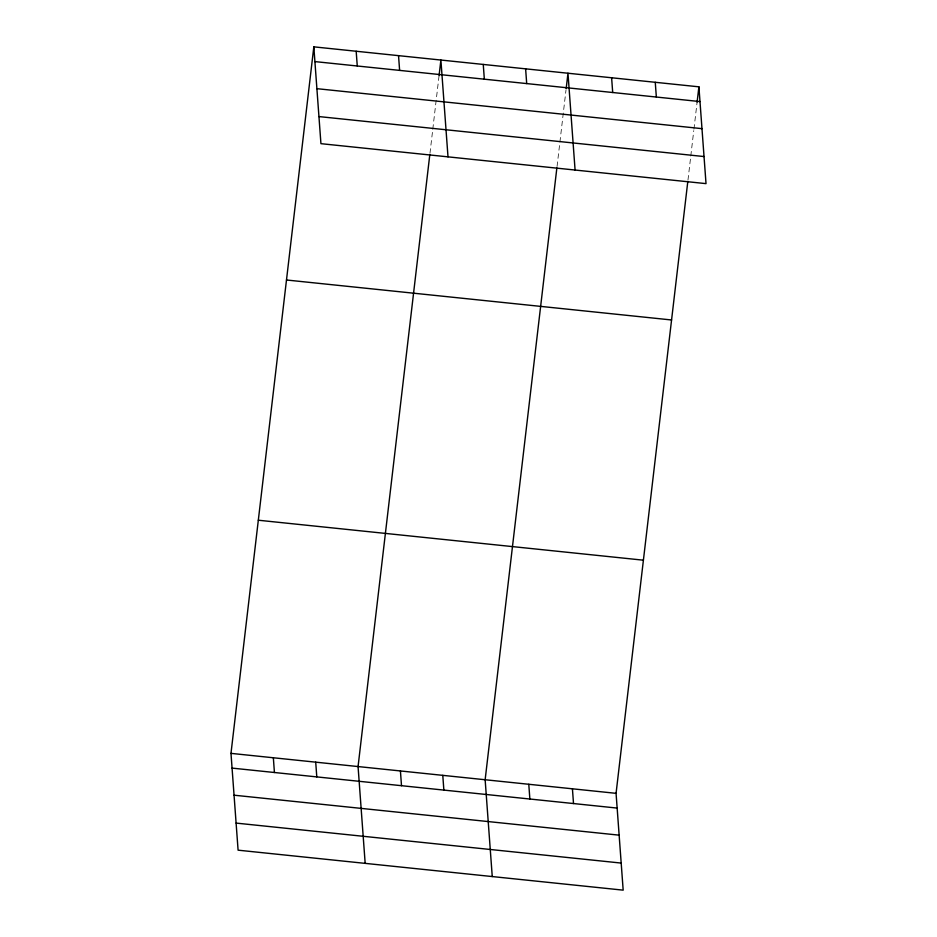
<?xml version="1.0" encoding="UTF-8"?>
<svg xmlns="http://www.w3.org/2000/svg" width="937" height="937" viewBox="0 0 937 937"><rect width="100%" height="100%" fill="white"/><g stroke="black" fill="none" stroke-linecap="round" stroke-linejoin="round"><path stroke-width="0.7" stroke-dasharray="4.68 3.51" d="M429.966 153.305L432.613 130.688M432.777 129.283L439.078 75.581M557.046 166.493L565.983 90.186M687.969 180.08L690.616 157.475M690.78 156.057L693.767 130.63M693.93 129.212L697.081 102.367"/><path stroke-width="1.41" d="M687.805 181.497L616.066 793.334L623.175 890.15L238.092 850.175L230.982 753.371L313.825 46.85L698.908 86.825L706.018 183.629L320.934 143.666L313.825 46.85M429.802 154.71L358.063 766.56L365.172 863.364M439.078 75.581L440.894 60.038L448.003 156.854M556.871 167.91L485.143 779.748L492.253 876.563M566.159 88.781L567.974 73.227L575.084 170.042M697.081 102.367L698.908 86.825M314.902 61.596L699.986 101.571M316.893 88.675L701.977 128.65M318.943 116.575L704.027 156.549M286.488 279.999L671.571 319.974M258.319 520.222L643.403 560.185M230.982 753.371L616.066 793.334M232.071 768.106L617.155 808.081M234.063 795.197L619.146 835.16M236.112 823.096L621.184 863.071M655.256 82.292L656.345 97.038M611.615 77.759L612.704 92.505M525.622 68.834L526.699 83.58M572.425 788.813L573.514 803.548M483.258 64.442L484.335 79.176M528.784 784.281L529.862 799.027M398.541 55.646L399.619 70.392M442.779 775.356L443.869 790.09M356.177 51.242L357.266 65.988M400.427 770.952L401.505 785.698M315.71 762.156L316.788 776.902M273.346 757.764L274.424 772.51"/></g></svg>
